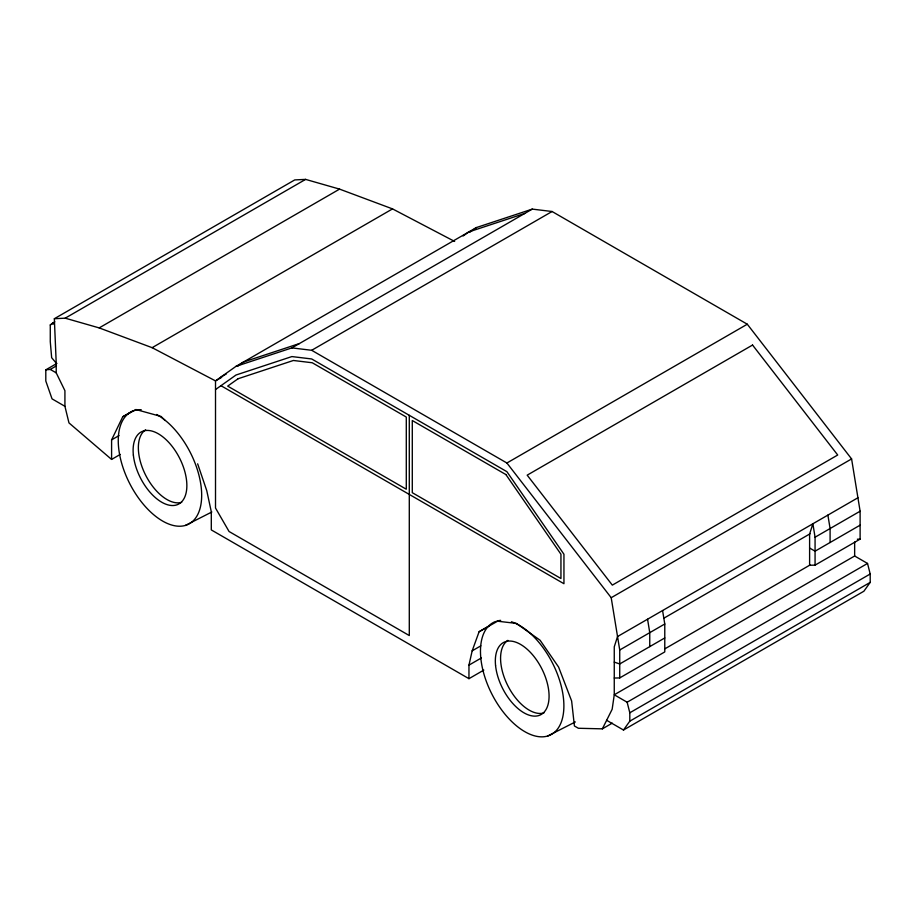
<?xml version="1.0" encoding="UTF-8"?>
<svg xmlns="http://www.w3.org/2000/svg" width="916" height="916" viewBox="0 0 916 916"><rect width="100%" height="100%" fill="white"/><g stroke="black" fill="none" stroke-linecap="round" stroke-linejoin="round"><path stroke-width="1.37" d="M483.82 670.088L468.958 678.676L468.958 665.13L472.164 650.852L479.114 631.719L489.03 625.994M120.259 454.428L111.592 459.431L111.592 439.886L122.755 416.757L132.671 411.032M479.114 631.719L497.548 621.208L516.395 623.407L540.074 640.227L558.611 667.1L571.63 700.969L574.412 725.976L578.374 728.266L602.362 728.85L612.163 709.247L614.258 694.786L614.258 646.833L617.533 636.551L857.926 497.766M606.644 720.297L623.487 730.029L629.807 721.167L870.2 582.381L870.2 574L867.532 563.443L854.651 556.001L614.258 694.786L627.139 702.228L629.807 712.785L629.807 721.167M870.2 582.381L863.88 591.232L623.487 730.029M111.592 459.431L68.963 422.894L64.922 406.303L64.922 390.697L56.22 372.858L56.22 363.091L51.662 357.721L50.277 341.691L50.277 324.94L54.8 321.756M815.068 565.138L815.068 537.211L812.881 523.769L809.607 534.051L809.607 565.252L815.068 565.138L860.113 539.135L860.113 511.208L851.594 458.927L747.296 324.218L552.073 211.504L532.276 209.111L476.389 227.557L235.996 366.354L215.512 380.896L215.512 508.036L229.069 531.509L409.292 635.555L409.292 415.314M237.725 366.125L243.507 362.015L299.383 343.569M215.512 389.563L235.996 375.022L291.883 356.576L311.68 358.957L506.892 471.671L563.947 554.237L563.947 583.721L220.962 385.693M463.095 236.007L468.889 231.897L524.765 213.451M469.565 232.412L471.843 230.798M474.11 229.172L476.389 227.557M56.22 363.091L54.342 318.722L294.734 179.925L305.6 179.387L339.573 189.12L392.529 208.894L454.645 241.435M50.277 324.94L53.93 322.833M54.342 318.722L65.208 318.173L305.6 179.387M65.208 318.173L99.18 327.905L339.573 189.12M64.922 406.303L52.04 398.861L45.8 380.999L45.8 369.835L56.941 363.4M45.8 369.835L50.277 369.423L56.471 365.85M99.18 327.905L152.136 347.679L392.529 208.894M111.592 439.886L119.023 435.592M220.962 377.026L226.321 373.934M221.706 377.323L215.512 380.896L152.136 347.679M235.996 366.354L291.883 347.897L532.276 209.111M291.883 347.897L311.68 350.29L552.073 211.504M311.68 350.29L506.903 463.004L747.296 324.218M472.164 650.852L480.831 645.837M468.958 665.13L481.347 657.974M614.258 678.035L619.731 677.92L619.731 649.994L611.201 597.713L851.594 458.927M663.825 618.22L810.042 533.799M619.731 649.994L664.776 623.991L662.577 610.548M815.068 537.211L860.113 511.208M664.776 637.948L619.731 663.963L614.258 662.108M860.113 525.166L815.068 551.18L809.607 548.02M665.062 648.711L810.042 565M619.731 677.92L664.776 651.917L664.776 623.991M627.139 702.228L867.532 563.443M629.807 712.785L870.2 574M602.362 728.85L612.277 723.136M122.755 416.757L135.912 409.521L161.113 416.482L165.086 420.513M185.353 525.463L211.848 511.987M547.573 736.063L575.34 721.945M857.387 539.192L860.113 539.135M52.361 323.153L54.342 324.298M50.277 369.423L56.22 372.858M468.958 678.676L211.298 529.917L211.298 511.769L206.764 490.678L197.65 463.817M506.903 463.004L611.201 597.713M827.892 515.101L830.091 528.543L830.091 542.512M647.566 619.216L649.753 632.658L649.753 646.616M854.651 542.043L854.651 556.001M156.693 414.49A63.067 34.041 63 0 1 199.608 509.926A63.067 34.041 63 0 1 132.82 489.247A63.067 34.041 63 0 1 141.201 409.692M181.712 502.311A40.648 21.938 63 0 1 145.369 474.637A40.648 21.938 63 0 1 145.633 429.764M511.403 621.769A63.067 34.041 63 0 1 563.592 711.801A63.067 34.041 63 0 1 502.254 710.736A63.067 34.041 63 0 1 495.602 621.495M496.815 621.094A63.067 34.041 63 0 1 500.674 620.372M543.921 712.923A40.648 21.938 63 0 1 507.59 685.237A40.648 21.938 63 0 1 507.853 640.364M238.057 378.755L227.683 386.117L406.292 489.224L406.292 417.055L312.253 362.759L293.395 360.48L238.057 378.755M752.551 345.046L527.181 475.164L612.323 585.129L837.705 455.012L752.551 345.046M505.884 474.557L412.292 420.524L412.292 492.694L560.947 578.511L560.947 554.237L505.884 474.557M133.358 455.057A40.648 21.938 63 0 0 176.445 504.991A40.648 21.938 63 0 0 170.113 443.894A40.648 21.938 63 0 0 133.358 455.057M495.579 665.657A40.648 21.938 63 0 0 538.665 715.591A40.648 21.938 63 0 0 532.333 654.505A40.648 21.938 63 0 0 495.579 665.657"/></g></svg>
